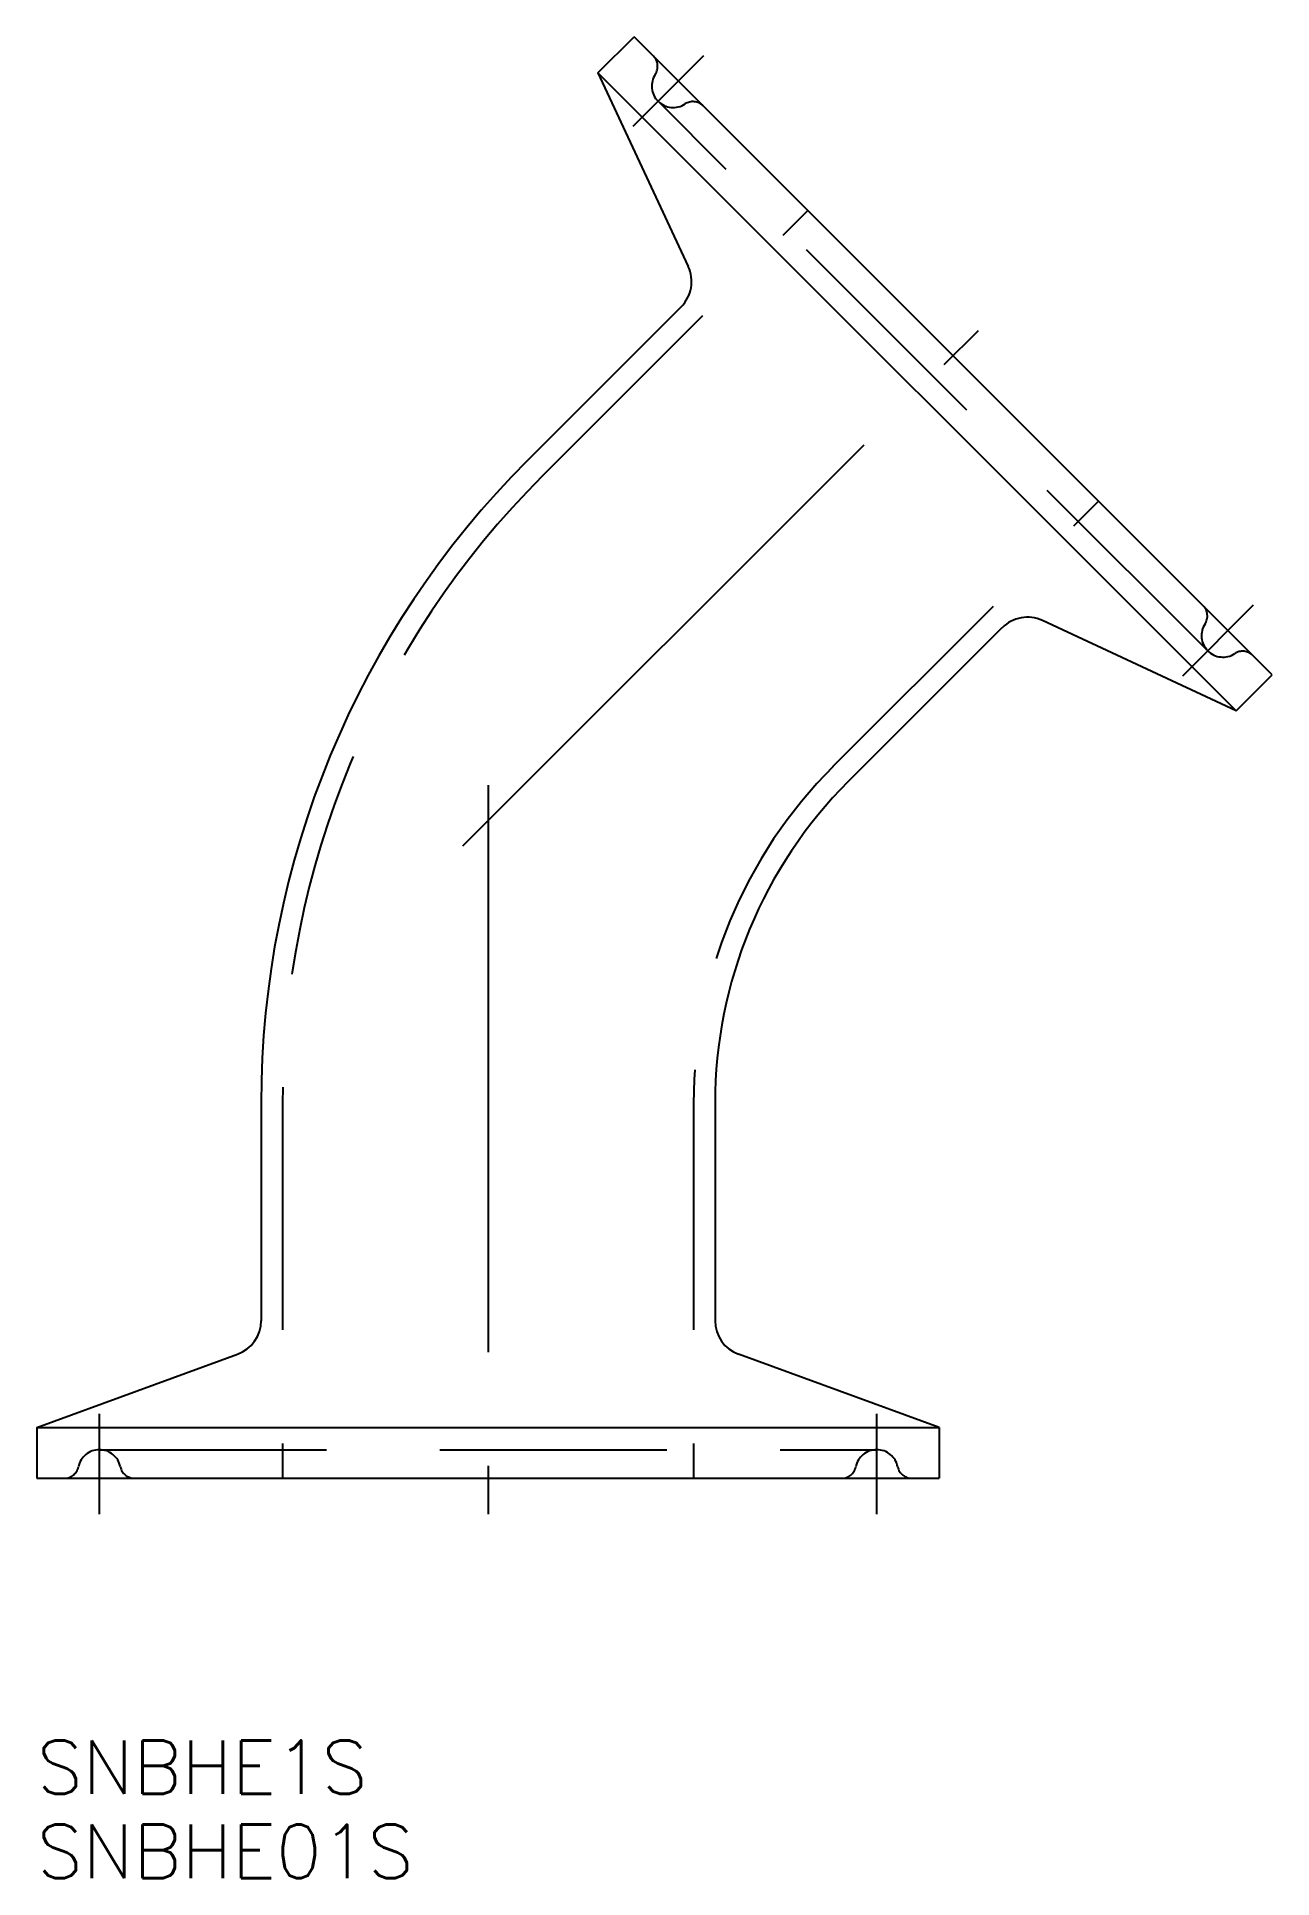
# Model space of a CAD drawing. Extents: x -25 to 44, y -22 to 81.
import ezdxf

# ---------------------------------------------------------------- set-up
doc = ezdxf.new("R2010")
doc.units = 0
doc.linetypes.add('CENTER', pattern=[50.8, 31.75, -6.35, 6.35, -6.35])
doc.linetypes.add('DASHED', pattern=[19.05, 12.7, -6.35])
doc.layers.get('0').update_dxf_attribs({"linetype": 'CONTINUOUS'})
doc.layers.add('CENTER', color=1, linetype='CENTER')
doc.styles.get("Standard").update_dxf_attribs({"font": 'txt.shx', "height": 3, "bigfont": 'bigfont.shx'})

msp = doc.modelspace()

# ---------------------------------------------------------------- linework, layer by layer
at = {"color": 7, "linetype": 'CONTINUOUS'}
for p, q in [((6.15, 78.66), (8.17, 80.68)), ((43.88, 44.97), (8.17, 80.68)), ((41.86, 42.95), (6.15, 78.66)), ((6.15, 78.66), (11.2, 67.83)), ((2.19, 56.95), (10.81, 65.57)), ((20.15, 38.99), (28.77, 47.61)), ((41.86, 42.95), (31.03, 48)), ((41.86, 42.95), (43.88, 44.97)), ((-12.7, 21), (-12.7, 8.82)), ((12.7, 21), (12.7, 8.82)), ((-25.25, 2.85), (-14.02, 6.94)), ((25.25, 2.85), (14.02, 6.94)), ((-25.25, 2.85), (25.25, 2.85)), ((-25.25, 2.85), (-25.25, 0)), ((25.25, 2.85), (25.25, 0)), ((-25.25, 0), (25.25, 0))]:
    msp.add_line(p, q, dxfattribs=at)
at = {"color": 3, "linetype": 'DASHED'}
for p, q in [((40.27, 46.31), (9.51, 77.07)), ((3.04, 56.1), (17.89, 70.95)), ((19.3, 39.84), (34.15, 54.69)), ((-11.5, 21), (-11.5, 0)), ((11.5, 21), (11.5, 0)), ((-21.75, 1.6), (21.75, 1.6))]:
    msp.add_line(p, q, dxfattribs=at)
for centre, radius, start, end in [((8.69, 79.02), 0.8, 326.537, 45), ((10.36, 77.92), 1.2, 146.537, 303.463), ((11.46, 76.25), 0.8, 45, 123.463), ((38.14, 21), 49.64, 135, 180), ((39.45, 48.26), 0.8, 326.537, 45), ((41.12, 47.16), 1.2, 146.537, 303.463), ((42.22, 45.49), 0.8, 45, 123.463), ((38.14, 21), 26.64, 135, 180), ((-21.75, 0.4), 1.2, 11.537, 168.463), ((21.75, 0.4), 1.2, 11.537, 168.463), ((-23.71, 0.8), 0.8, 270, 348.463), ((-19.79, 0.8), 0.8, 191.537, 270), ((19.79, 0.8), 0.8, 270, 348.463), ((23.71, 0.8), 0.8, 191.537, 270)]:
    msp.add_arc(centre, radius, start, end, dxfattribs=at)
at = {"color": 7, "linetype": 'CONTINUOUS'}
for centre, radius, start, end in [((9.39, 66.98), 2, 315, 25), ((38.14, 21), 50.84, 135, 180), ((30.18, 46.19), 2, 65, 135), ((38.14, 21), 25.44, 135, 180), ((-14.7, 8.82), 2, 290, 0), ((14.7, 8.82), 2, 180, 250)]:
    msp.add_arc(centre, radius, start, end, dxfattribs=at)
at = {"layer": 'CENTER', "color": 1, "linetype": 'CENTER'}
for p, q in [((12.06, 79.62), (8.1, 75.66)), ((-1.41, 35.39), (27.44, 64.24)), ((42.82, 48.86), (38.86, 44.9)), ((0, 38.8), (0, -2)), ((-21.75, -2), (-21.75, 3.6)), ((21.75, -2), (21.75, 3.6))]:
    msp.add_line(p, q, dxfattribs=at)

# ---------------------------------------------------------------- texts
at = {"color": 7, "linetype": 'CONTINUOUS'}
for s, p in [('SNBHE1S', (-25.25, -17.67)), ('SNBHE01S', (-25.25, -22.38))]:
    msp.add_text(s, height=3, dxfattribs=at).set_placement(p)

doc.saveas('drawing.dxf')
